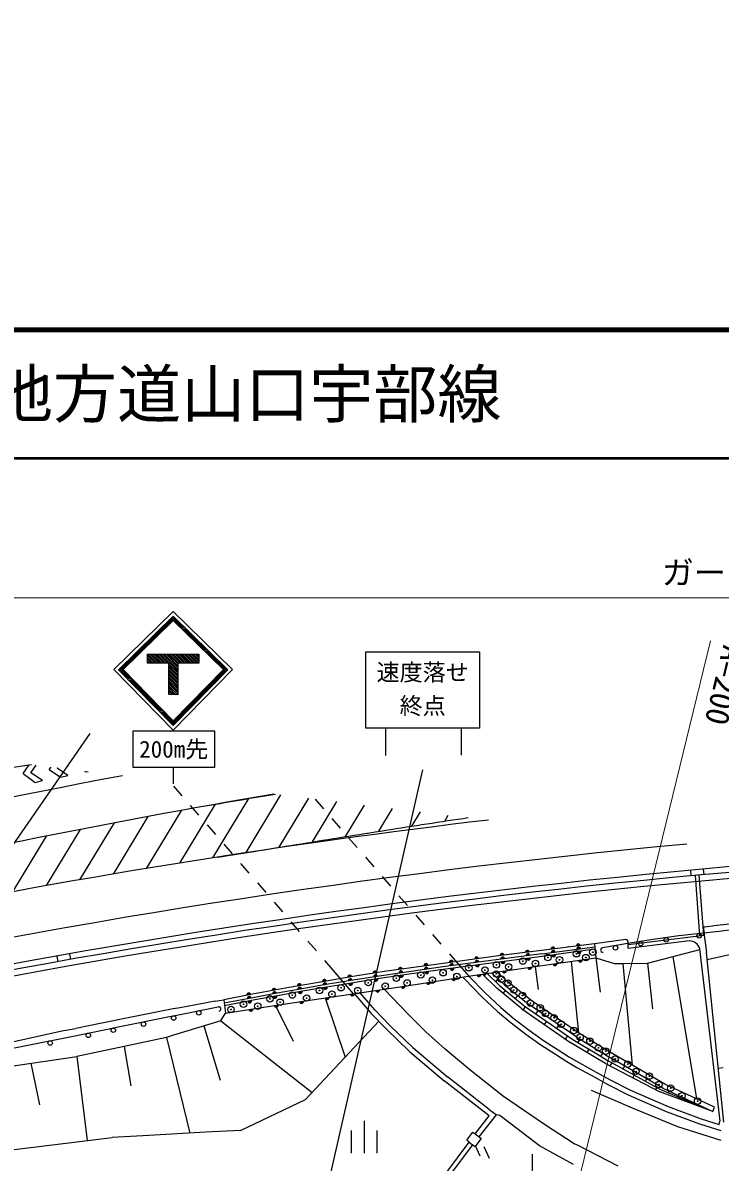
# Model space of a CAD drawing. Units: millimetres, scale not verified. Extents: x -1459003 to 1952903, y -3121393 to 1511092.
# Drawn here: x 229376 to 283808, y 314997 to 403995 of the extents above; entities that cross this region are included whole.
import ezdxf
from ezdxf.enums import TextEntityAlignment as Align

# ---------------------------------------------------------------- set-up
doc = ezdxf.new("R2010")
doc.units = ezdxf.units.MM
doc.header["$LTSCALE"] = 1000
doc.header["$PDMODE"] = 32
doc.header["$PDSIZE"] = 500
for name, color, linetype, lineweight in [('M-BGD', 7, 'Continuous', 25), ('M-STR-HTXT', 7, 'Continuous', 13), ('M-STR-STRC', 7, 'Continuous', 25), ('M-TTL', 2, 'Continuous', 140), ('M-TTL-LINE', 7, 'Continuous', 50)]:
    doc.layers.add(name, color=color, linetype=linetype, lineweight=lineweight)
doc.layers.add('M-TTL-TXT', color=7, linetype='Continuous')
doc.styles.add('@ＭＳ ゴシック', font='')
doc.styles.add('ＭＳ ゴシック', font='')
doc.styles.get('@ＭＳ ゴシック').set_extended_font_data('@MS Gothic')
doc.styles.get('ＭＳ ゴシック').set_extended_font_data('MS Gothic')

msp = doc.modelspace()

# ---------------------------------------------------------------- hatches: boundary and pattern name
at = {"layer": 'M-STR-STRC'}
h = msp.add_hatch(dxfattribs=at)
h.set_pattern_fill('USER', color=256, style=0, pattern_type=2)
h.set_pattern_definition([(359.4106, (241116, 357655), (2.0572, 199.9894), []), (359.4106, (241116, 357755), (2.0572, 199.9894), [])])
h.paths.add_polyline_path([(241116, 357655), (236841, 353467), (241116, 349108), (245389, 353467), (241116, 357655), (241116, 357305), (237202, 353471), (241116, 349465), (245028, 353471), (241116, 357305)])
h = msp.add_hatch(dxfattribs=at)
h.set_pattern_fill('USER', color=256, style=0, pattern_type=2)
h.set_pattern_definition([(135, (241466, 351511), (-141.421, -141.421), []), (135, (241466, 351369), (-141.421, -141.421), [])])
h.paths.add_polyline_path([(241466, 351511), (241466, 353985), (243110, 353985), (243116, 354685), (239116, 354685), (239116, 353985), (240766, 353985), (240766, 351528)])

# ---------------------------------------------------------------- linework, layer by layer
at = {"layer": 'M-BGD'}
for p, q in [((220657, 344691), (230045, 346052)), ((229409, 345362), (229883, 346028)), ((229409, 345362), (230353, 344668)), ((230011, 345421), (230427, 346006)), ((230908, 344813), (230011, 345421)), ((231445, 345683), (231577, 345866)), ((231445, 345683), (232311, 345085)), ((232067, 345786), (232082, 345805)), ((232898, 345204), (232067, 345786)), ((234199, 345548), (234300, 345479)), ((234300, 345479), (234473, 345515)), ((230353, 344668), (230908, 344813)), ((232311, 345085), (232898, 345204)), ((241817, 343614), (241163, 344370)), ((246800, 339177), (249525, 343688)), ((241634, 338363), (244412, 342960)), ((243126, 342102), (242472, 342858)), ((244218, 338771), (247018, 343406)), ((249386, 339592), (251702, 343424)), ((251976, 340010), (253879, 343159)), ((252184, 343365), (252840, 342610)), ((254565, 340428), (256056, 342895)), ((236444, 337507), (239159, 342001)), ((239043, 337942), (241789, 342487)), ((253495, 341854), (254150, 341099)), ((257152, 340842), (258233, 342631)), ((259733, 341248), (260410, 342367)), ((262308, 341641), (262587, 342103)), ((231222, 336599), (233876, 340991)), ((233837, 337060), (236521, 341503)), ((244435, 340590), (243781, 341346)), ((228599, 336124), (231222, 340467)), ((254806, 340344), (255461, 339588)), ((245744, 339078), (245090, 339834)), ((247053, 337565), (246399, 338321)), ((256116, 338833), (256772, 338078)), ((257427, 337322), (258082, 336567)), ((281491, 337801), (281524, 337362)), ((282225, 332697), (281872, 337394)), ((282523, 332734), (282171, 337422)), ((282487, 337892), (282520, 337451)), ((248363, 336053), (247708, 336809)), ((258738, 335812), (259393, 335056)), ((249672, 334541), (249017, 335297)), ((250981, 333029), (250326, 333785)), ((260048, 334301), (260704, 333546)), ((283311, 333482), (288356, 334025)), ((283722, 333030), (280575, 332671)), ((282511, 333273), (282567, 332740)), ((282587, 333392), (283215, 333472)), ((283215, 333472), (283311, 333482)), ((284531, 333123), (283722, 333030)), ((252290, 331517), (251635, 332273)), ((261359, 332791), (262014, 332035)), ((273986, 332053), (270272, 331587)), ((276453, 332388), (273986, 332053)), ((273986, 332053), (274114, 330958)), ((276593, 332075), (274618, 331751)), ((278568, 332399), (276593, 332075)), ((276613, 332159), (276601, 332283)), ((276630, 331997), (276613, 332159)), ((276630, 331997), (282567, 332740)), ((276638, 331694), (276630, 331997)), ((281405, 332283), (276638, 331694)), ((280575, 332671), (278568, 332399)), ((282523, 332734), (282225, 332697)), ((282567, 332740), (282742, 331373)), ((232026, 331094), (232101, 330661)), ((233011, 331270), (233086, 330836)), ((262670, 331280), (262782, 331151)), ((262782, 331151), (264184, 329534)), ((266677, 331132), (262942, 330629)), ((269883, 331270), (266120, 330779)), ((270272, 331587), (266677, 331132)), ((269883, 331270), (274013, 331826)), ((274036, 331627), (269909, 331071)), ((278133, 330552), (282215, 331609)), ((282206, 331659), (283774, 318204)), ((284090, 318125), (282742, 331373)), ((285242, 331358), (282800, 330803)), ((253599, 330005), (252944, 330761)), ((261046, 330372), (257590, 329886)), ((262340, 330276), (259516, 329880)), ((262942, 330629), (261046, 330372)), ((266120, 330779), (262340, 330276)), ((266146, 330580), (262367, 330077)), ((264322, 329556), (269377, 330277)), ((269909, 331071), (266146, 330580)), ((269377, 330277), (274114, 330958)), ((269377, 330277), (269598, 328480)), ((272183, 330680), (272738, 325108)), ((274114, 330958), (274447, 328285)), ((274114, 330958), (275530, 330516)), ((275530, 330516), (276212, 330525)), ((276212, 330525), (278133, 330552)), ((276212, 330525), (276933, 322571)), ((278133, 330552), (278520, 326969)), ((280120, 331066), (281966, 319935)), ((254991, 329476), (252780, 329097)), ((255195, 328161), (253599, 330005)), ((256675, 329455), (254835, 329160)), ((257590, 329886), (254991, 329476)), ((259516, 329880), (256675, 329455)), ((259545, 329682), (256706, 329257)), ((258825, 328701), (264322, 329556)), ((262367, 330077), (259545, 329682)), ((263865, 329298), (263718, 329462)), ((263865, 329298), (265181, 327939)), ((264192, 329535), (265461, 328224)), ((266371, 328583), (265265, 329690)), ((265527, 329727), (265392, 329563)), ((265612, 329740), (266587, 328798)), ((267008, 328829), (265961, 329789)), ((266292, 329083), (266481, 329312)), ((267236, 329094), (266409, 329853)), ((250158, 328636), (247304, 328120)), ((251028, 328519), (249230, 328197)), ((252780, 329097), (250158, 328636)), ((252903, 328840), (251028, 328519)), ((252936, 328642), (251062, 328322)), ((251973, 327682), (258825, 328701)), ((254835, 329160), (252903, 328840)), ((254867, 328962), (252936, 328642)), ((256706, 329257), (254867, 328962)), ((259452, 326552), (257589, 328517)), ((268320, 326972), (266371, 328583)), ((266587, 328798), (268518, 327211)), ((267044, 328423), (266850, 328187)), ((267008, 328829), (268916, 327291)), ((269125, 327572), (267236, 329094)), ((244385, 327575), (241667, 327067)), ((244385, 327575), (245057, 327688)), ((247304, 328120), (245057, 327688)), ((245057, 327688), (245207, 326647)), ((247331, 327849), (245096, 327420)), ((247368, 327652), (245124, 327222)), ((249230, 328197), (247331, 327849)), ((249266, 328000), (247368, 327652)), ((248337, 327123), (251973, 327682)), ((251062, 328322), (249266, 328000)), ((252967, 327829), (254525, 323191)), ((255252, 328169), (256555, 326619)), ((256851, 326889), (255717, 328238)), ((265181, 327939), (266428, 326772)), ((265461, 328224), (266692, 327072)), ((267816, 327788), (268009, 328022)), ((272738, 325108), (269125, 327572)), ((241119, 326965), (237721, 326309)), ((241667, 327067), (241119, 326965)), ((241531, 326517), (244621, 327146)), ((244840, 326048), (245207, 326647)), ((245207, 326647), (248337, 327123)), ((249087, 327238), (250482, 324458)), ((256851, 326889), (258057, 325660)), ((266428, 326772), (267489, 325896)), ((266692, 327072), (267739, 326208)), ((268320, 326972), (272139, 324312)), ((268596, 327157), (268419, 326902)), ((268518, 327211), (272303, 324590)), ((272547, 324815), (268916, 327291)), ((269418, 326588), (269588, 326833)), ((235540, 325860), (233525, 325445)), ((237721, 326309), (235540, 325860)), ((236821, 325560), (240704, 326349)), ((240704, 326349), (241531, 326517)), ((244840, 326048), (241137, 324915)), ((244840, 326048), (251952, 320430)), ((251448, 319890), (257153, 326010)), ((256555, 326619), (257775, 325376)), ((260835, 325181), (259452, 326552)), ((267489, 325896), (268651, 324994)), ((267739, 326208), (268890, 325314)), ((270240, 326019), (270061, 325759)), ((226935, 324040), (232416, 325250)), ((232416, 325250), (233525, 325445)), ((232919, 324768), (235986, 325390)), ((235986, 325390), (236821, 325560)), ((241137, 324915), (240591, 324748)), ((243512, 325641), (244785, 321415)), ((257775, 325376), (259556, 323652)), ((258057, 325660), (259824, 323950)), ((262342, 323832), (260835, 325181)), ((268651, 324994), (269800, 324171)), ((268890, 325314), (270025, 324501)), ((271062, 325449), (271240, 325706)), ((271884, 324880), (271702, 324616)), ((274597, 323959), (272738, 325108)), ((227151, 323618), (232919, 324768)), ((237282, 324026), (233589, 323251)), ((240591, 324748), (237282, 324026)), ((237282, 324026), (237817, 320953)), ((240591, 324748), (242409, 317266)), ((269800, 324171), (270941, 323431)), ((270025, 324501), (271156, 323768)), ((274361, 323000), (272139, 324312)), ((272303, 324590), (274435, 323300)), ((272547, 324815), (274509, 323602)), ((272724, 324335), (272887, 324605)), ((275417, 323453), (274597, 323959)), ((226933, 322272), (233589, 323251)), ((233589, 323251), (234402, 316695)), ((259556, 323652), (262275, 321365)), ((259824, 323950), (262527, 321675)), ((264273, 322215), (262342, 323832)), ((270941, 323431), (271846, 322864)), ((271156, 323768), (272054, 323205)), ((272054, 323205), (272827, 322747)), ((273421, 323555), (273579, 323818)), ((274435, 323300), (275013, 322951)), ((274483, 323271), (274636, 323524)), ((274509, 323602), (275237, 323153)), ((279333, 320771), (275237, 323153)), ((279495, 321081), (275417, 323453)), ((229994, 322722), (230686, 319479)), ((266904, 320124), (264273, 322215)), ((271846, 322864), (272623, 322403)), ((272623, 322403), (274024, 321627)), ((272827, 322747), (274123, 322030)), ((274866, 322702), (274361, 323000)), ((274866, 322702), (279096, 320493)), ((279179, 320652), (275013, 322951)), ((275347, 322767), (275201, 322527)), ((276223, 322283), (276355, 322502)), ((283660, 322349), (284035, 322401)), ((265788, 318609), (262275, 321365)), ((265776, 319127), (262527, 321675)), ((274024, 321627), (275039, 321066)), ((274123, 322030), (275219, 321423)), ((275219, 321423), (276805, 320625)), ((277099, 321800), (276978, 321599)), ((277975, 321316), (278084, 321497)), ((276971, 319226), (273770, 320594)), ((275039, 321066), (276635, 320263)), ((276805, 320625), (279741, 319338)), ((278851, 320832), (278754, 320671)), ((283224, 318967), (279096, 320493)), ((283224, 318967), (279179, 320652)), ((279333, 320771), (283224, 318967)), ((283371, 319284), (279495, 321081)), ((279764, 320408), (279820, 320545)), ((246357, 317483), (251448, 319890)), ((270090, 317938), (266904, 320124)), ((276635, 320263), (279591, 318967)), ((280687, 320024), (280644, 319921)), ((281610, 319639), (281636, 319703)), ((265006, 316972), (266361, 318689)), ((265776, 319127), (266361, 318689)), ((266617, 318653), (266361, 318689)), ((269693, 316285), (266617, 318653)), ((280497, 317754), (276971, 319226)), ((279591, 318967), (282193, 318007)), ((279741, 319338), (282322, 318385)), ((283224, 318967), (283371, 319284)), ((256039, 315716), (256039, 318216)), ((264673, 317223), (265788, 318609)), ((272419, 316443), (270090, 317938)), ((283883, 316692), (280497, 317754)), ((282193, 318007), (283870, 317482)), ((282322, 318385), (283735, 317943)), ((283735, 317943), (283774, 318204)), ((228088, 315920), (236350, 316934)), ((239214, 317091), (236350, 316934)), ((243641, 317334), (239214, 317091)), ((246357, 317483), (243641, 317334)), ((255039, 315716), (255039, 317466)), ((257039, 315716), (257039, 317466)), ((264029, 316708), (264513, 317336)), ((264513, 317336), (264673, 317223)), ((265161, 316847), (264665, 316211)), ((264673, 317223), (265006, 316972)), ((265006, 316972), (265161, 316847)), ((261397, 312793), (264224, 316554)), ((264463, 316356), (261571, 312490)), ((264224, 316554), (264029, 316708)), ((264224, 316554), (264463, 316356)), ((264665, 316211), (264463, 316356)), ((265071, 315462), (264706, 316266)), ((265812, 315280), (265399, 316191)), ((272350, 314819), (269693, 316285)), ((272712, 316293), (272419, 316443)), ((275842, 314696), (272712, 316293)), ((269162, 313128), (269162, 315628))]:
    msp.add_line(p, q, dxfattribs=at)
for centre, radius in [((277607, 332064), 175), ((279595, 332361), 175), ((282169, 332677), 175), ((272593, 331276), 25), ((273865, 331405), 25), ((275634, 331740), 175), ((264187, 330185), 25), ((266345, 330406), 25), ((267297, 330252), 25), ((268403, 330707), 25), ((269389, 330523), 25), ((270362, 330981), 25), ((271268, 330802), 25), ((273319, 330982), 25), ((258531, 329369), 25), ((260445, 329618), 25), ((262180, 329792), 25), ((263258, 329513), 25), ((265449, 330008), 25), ((266335, 329700), 25), ((266746, 329286), 25), ((252532, 328408), 25), ((254217, 328622), 25), ((255517, 328403), 25), ((256341, 329020), 25), ((257667, 328754), 25), ((259370, 329000), 25), ((261342, 329224), 25), ((267247, 328997), 25), ((267695, 328448), 25), ((248668, 327756), 25), ((249464, 327494), 25), ((250410, 328051), 25), ((251528, 327822), 25), ((253505, 328128), 25), ((268379, 328019), 25), ((243111, 326660), 175), ((245629, 326928), 25), ((246603, 327334), 25), ((247713, 327183), 25), ((268994, 327426), 25), ((269760, 327063), 25), ((270173, 326605), 25), ((238797, 325783), 175), ((241153, 326261), 175), ((270842, 326272), 25), ((271398, 325774), 25), ((234487, 324907), 175), ((236438, 325303), 175), ((272378, 325279), 25), ((231512, 324309), 175), ((272872, 324765), 25), ((273637, 324447), 25), ((274302, 323922), 25), ((274876, 323667), 25), ((275608, 323061), 25), ((276589, 322650), 25), ((277238, 322092), 25), ((278279, 321721), 25), ((279025, 321061), 25), ((279947, 320785), 25), ((280817, 320182), 25), ((282043, 319767), 25)]:
    msp.add_circle(centre, radius, dxfattribs=at)
for centre, radius, start, end in [((444492, 872503), 605840, 261.18909, 261.18909), ((358203, -295225), 651750, 100.70261, 109.98397), ((358203, -295225), 648250, 99.70115, 106.7355), ((336112, -250861), 596750, 96.77467, 105.92775), ((336281, -251332), 590751, 108.92784, 108.92784), ((336112, -250861), 593250, 95.31053, 109.71761), ((336112, -250861), 591190, 94.35247, 108.08404), ((336112, -250861), 590750, 94.13634, 108.05705), ((336281, -251332), 590751, 93.90795, 108.05107), ((282629, 333281), 118, 110.93698, 184.21074), ((272732, 331895), 150, 7.1512, 187.15071), ((272732, 331895), 75, 7.14027, 187.1597), ((276462, 332243), 145, 15.84108, 93.45733), ((281434, 331493), 790, 12.12533, 92.07061), ((266779, 331145), 150, 7.21337, 187.21337), ((266779, 331145), 75, 7.20876, 187.21964), ((268763, 331396), 150, 7.21113, 187.21444), ((268802, 331129), 150, 7.44114, 187.42763), ((268763, 331396), 75, 7.2071, 187.21041), ((268802, 331129), 75, 7.43214, 187.43972), ((270747, 331646), 150, 7.14573, 187.15166), ((270785, 331391), 150, 7.67035, 187.66867), ((270813, 331193), 150, 187.66644, 7.67068), ((270748, 331646), 75, 7.1493, 187.15261), ((270785, 331391), 75, 7.66712, 187.66621), ((270813, 331193), 75, 187.66242, 7.67001), ((271938, 331796), 30, 7.141, 187.15994), ((272767, 331658), 150, 7.66867, 187.66655), ((272796, 331460), 150, 187.66572, 7.66784), ((272767, 331658), 75, 7.67068, 187.66644), ((272796, 331460), 75, 187.66265, 7.66599), ((274646, 331578), 175, 99.31899, 279.32076), ((258853, 330063), 150, 8.00413, 188.00413), ((260833, 330342), 150, 8.00592, 188.00803), ((260873, 330070), 150, 7.98293, 187.98125), ((260833, 330342), 75, 8.00286, 188.0113), ((262815, 330611), 150, 7.71855, 187.72234), ((262854, 330344), 150, 7.575, 187.5885), ((262815, 330611), 75, 7.72681, 187.71498), ((262854, 330344), 75, 7.58634, 187.58209), ((264797, 330878), 150, 7.67035, 187.66867), ((264836, 330608), 150, 7.58065, 187.5802), ((264865, 330410), 150, 187.57701, 7.58126), ((264797, 330878), 75, 7.66621, 187.6738), ((264836, 330608), 75, 7.58611, 187.57761), ((264865, 330410), 75, 187.57382, 7.58141), ((266819, 330870), 150, 7.43285, 187.43877), ((266848, 330672), 150, 187.42966, 7.43937), ((266819, 330870), 75, 7.43214, 187.43972), ((266848, 330672), 75, 187.43949, 7.43616), ((268831, 330931), 150, 187.42788, 7.43546), ((268831, 330931), 75, 187.4364, 7.4364), ((268940, 330214), 150, 188.11823, 8.11865), ((268940, 330214), 75, 188.11021, 8.11443), ((270920, 330498), 150, 188.17697, 8.18667), ((270920, 330498), 75, 188.1813, 8.18213), ((272899, 330783), 150, 188.18171, 8.18213), ((272899, 330783), 75, 188.17792, 8.17708), ((254898, 329460), 150, 9.72634, 189.7246), ((254940, 329176), 150, 9.10514, 189.11275), ((254898, 329460), 75, 9.7361, 189.71675), ((256874, 329773), 150, 8.96318, 188.97115), ((256915, 329490), 150, 8.50412, 188.51381), ((256943, 329293), 150, 188.50851, 8.50641), ((256874, 329773), 75, 8.96581, 188.95748), ((256915, 329490), 75, 8.513, 188.50121), ((256943, 329293), 75, 188.5185, 8.49911), ((258893, 329786), 150, 8.50766, 188.50936), ((258921, 329588), 150, 188.50451, 8.51421), ((258853, 330063), 75, 8.00876, 188.00117), ((258893, 329786), 75, 8.50631, 188.50972), ((258921, 329588), 75, 188.50952, 8.51031), ((260901, 329872), 150, 187.98588, 7.9842), ((260873, 330070), 75, 7.98474, 187.97629), ((260901, 329872), 75, 187.99254, 7.96555), ((262882, 330146), 150, 187.5802, 7.57595), ((262882, 330146), 75, 187.58118, 7.58634), ((263003, 329350), 150, 188.8405, 8.84259), ((263003, 329350), 75, 188.83851, 8.83926), ((264980, 329649), 150, 188.11949, 8.1119), ((264980, 329649), 75, 188.11422, 8.12266), ((266960, 329932), 150, 188.1216, 8.11021), ((266960, 329932), 75, 188.1138, 8.12224), ((248989, 328424), 150, 10.24862, 190.24453), ((248989, 328424), 75, 10.24922, 190.25684), ((250957, 328776), 150, 9.96775, 189.97742), ((250995, 328513), 150, 10.15078, 190.15459), ((250957, 328776), 75, 9.97574, 189.97163), ((250995, 328513), 75, 10.15971, 190.14038), ((252927, 329122), 150, 9.72944, 189.72357), ((252966, 328850), 150, 9.40057, 189.4061), ((252995, 328652), 150, 189.40403, 9.4061), ((252927, 329122), 75, 9.71263, 189.73896), ((252966, 328850), 75, 9.41033, 189.40686), ((252995, 328652), 75, 189.40513, 9.40099), ((254968, 328978), 150, 189.106, 9.11397), ((254940, 329176), 75, 9.11293, 189.10116), ((254968, 328978), 75, 189.12469, 9.09842), ((257072, 328440), 150, 188.45863, 8.45483), ((257072, 328440), 75, 188.45443, 8.46623), ((259050, 328736), 150, 188.84278, 8.84069), ((259050, 328736), 75, 188.83206, 8.85219), ((261026, 329043), 150, 188.83946, 8.84535), ((261026, 329043), 75, 188.84212, 8.8387), ((247021, 328065), 150, 10.88514, 190.88336), ((247060, 327797), 150, 10.84839, 190.85625), ((247088, 327598), 150, 190.85429, 10.84869), ((247021, 328065), 75, 10.87913, 190.88675), ((247060, 327797), 75, 10.86019, 190.84088), ((247088, 327598), 75, 190.85637, 10.8528), ((249027, 328159), 150, 10.38829, 190.37863), ((249055, 327961), 150, 190.38238, 10.38646), ((249027, 328159), 75, 10.37918, 190.39088), ((249055, 327961), 75, 190.38122, 10.3853), ((251024, 328315), 150, 190.15466, 10.15261), ((251024, 328315), 75, 190.15575, 10.14814), ((251138, 327553), 150, 188.74472, 8.73541), ((251138, 327553), 75, 188.74425, 8.74083), ((253116, 327852), 150, 188.45643, 8.45853), ((253116, 327852), 75, 188.46203, 8.45863), ((255094, 328146), 150, 188.45843, 8.45463), ((255094, 328146), 75, 188.45463, 8.46223), ((244656, 326974), 175, 281.50251, 101.49924), ((247184, 326947), 150, 188.6499, 8.64572), ((247184, 326947), 75, 188.64638, 8.65056), ((249161, 327249), 150, 188.74482, 8.74102), ((249161, 327249), 75, 188.73836, 8.74254)]:
    msp.add_arc(centre, radius, start, end, dxfattribs=at)
msp.add_open_spline([(243787, 342848), (245552, 343168), (247323, 343463), (249096, 343740)], degree=3, dxfattribs=at)
msp.add_open_spline([(244546, 338823), (246740, 339164), (248933, 339518), (251125, 339872), (253316, 340227), (255508, 340586), (257701, 340929), (259849, 341265), (261997, 341601), (264149, 341913)], degree=3, knots=[0, 0, 0, 0, 1, 1, 1, 2, 2, 2, 3, 3, 3, 3], dxfattribs=at)
for p in [(270362, 330981), (272593, 331276), (273319, 330982), (273865, 331405), (264187, 330185), (265449, 330008), (266345, 330406), (267297, 330252), (268403, 330707), (269389, 330523), (271268, 330802), (258531, 329369), (260445, 329618), (261342, 329224), (262180, 329792), (263258, 329513), (266335, 329700), (266746, 329286), (252532, 328408), (254217, 328622), (255517, 328403), (256341, 329020), (257667, 328754), (259370, 329000), (267247, 328997), (267695, 328448), (246603, 327334), (248668, 327756), (249464, 327494), (250410, 328051), (251528, 327822), (253505, 328128), (268379, 328019), (268994, 327426), (245629, 326928), (247713, 327183), (269760, 327063), (270173, 326605), (270842, 326272), (271398, 325774), (272378, 325279), (272872, 324765), (273637, 324447), (274302, 323922), (274876, 323667), (275608, 323061), (276589, 322650), (277238, 322092), (278279, 321721), (279025, 321061), (279947, 320785), (280817, 320182), (282043, 319767)]:
    msp.add_point(p, dxfattribs=at)
at = {"layer": 'M-STR-HTXT'}
for p, q in [((189444, 359083), (412024, 359083)), ((270248, 303228), (283049, 355718))]:
    msp.add_line(p, q, dxfattribs=at)
at = {"layer": 'M-STR-STRC'}
for p, q in [((241116, 357655), (236841, 353467)), ((241116, 357305), (237202, 353471)), ((245389, 353467), (241116, 357655)), ((245028, 353471), (241116, 357305)), ((239116, 354685), (243116, 354685)), ((239116, 353985), (239116, 354685)), ((243116, 354685), (243110, 353985)), ((236841, 353467), (241116, 349108)), ((237202, 353471), (241116, 349465)), ((240766, 353985), (239116, 353985)), ((240766, 351528), (240766, 353985)), ((241116, 349465), (245028, 353471)), ((241116, 349108), (245389, 353467)), ((243110, 353985), (241466, 353985)), ((241466, 353985), (241466, 351511)), ((241466, 351511), (240766, 351528)), ((257689, 348909), (257689, 346753)), ((263583, 348909), (263583, 346781)), ((210448, 313524), (234623, 348474)), ((241115, 345855), (241115, 344541)), ((251700, 306645), (260589, 345648))]:
    msp.add_line(p, q, dxfattribs=at)
for points in [[(236487, 353471), (241116, 358005), (245742, 353471), (241116, 348750)], [(256161, 354858), (265029, 354858), (265029, 348909), (256161, 348909)], [(237957, 345855), (244357, 345855), (244357, 348655), (237957, 348655)]]:
    msp.add_lwpolyline(points, close=True, dxfattribs=at)
for centre, radius, start, end in [((447798, 891676), 619416, 260.19854, 260.19854), ((446458, 884104), 611726, 260.39352, 260.39352), ((442504, 859024), 586335, 261.56778, 261.56778), ((437337, 831795), 558628, 259.99993, 259.99993)]:
    msp.add_arc(centre, radius, start, end, dxfattribs=at)
at = {"layer": 'M-TTL'}
msp.add_line((680000, 380000), (40000, 380000), dxfattribs=at)
at = {"layer": 'M-TTL-LINE'}
msp.add_line((40000, 370000), (680000, 370000), dxfattribs=at)

# ---------------------------------------------------------------- texts
at = {"layer": 'M-STR-HTXT', "style": 'ＭＳ ゴシック'}
msp.add_text('ガードレール\u3000L=239.8', height=1833, dxfattribs=at).set_placement((292363, 359583), align=Align.BOTTOM_CENTER)
at = {"layer": 'M-STR-HTXT', "style": '@ＭＳ ゴシック'}
msp.add_text('A=200', height=1833, rotation=256.295, dxfattribs=at).set_placement((283534, 355600), align=Align.BOTTOM_LEFT)
at = {"layer": 'M-STR-STRC', "style": 'ＭＳ ゴシック'}
for s, p in [('速度落せ', (260589, 353267)), ('終点', (260589, 350648)), ('200m先', (241157, 347255))]:
    msp.add_text(s, height=1320, dxfattribs=at).set_placement(p, align=Align.MIDDLE_CENTER)
at = {"layer": 'M-TTL-TXT', "style": 'ＭＳ ゴシック'}
msp.add_text('主要地方道山口宇部線', height=3666, dxfattribs=at).set_placement((216734, 375000), align=Align.MIDDLE_LEFT)

doc.saveas('drawing.dxf')
